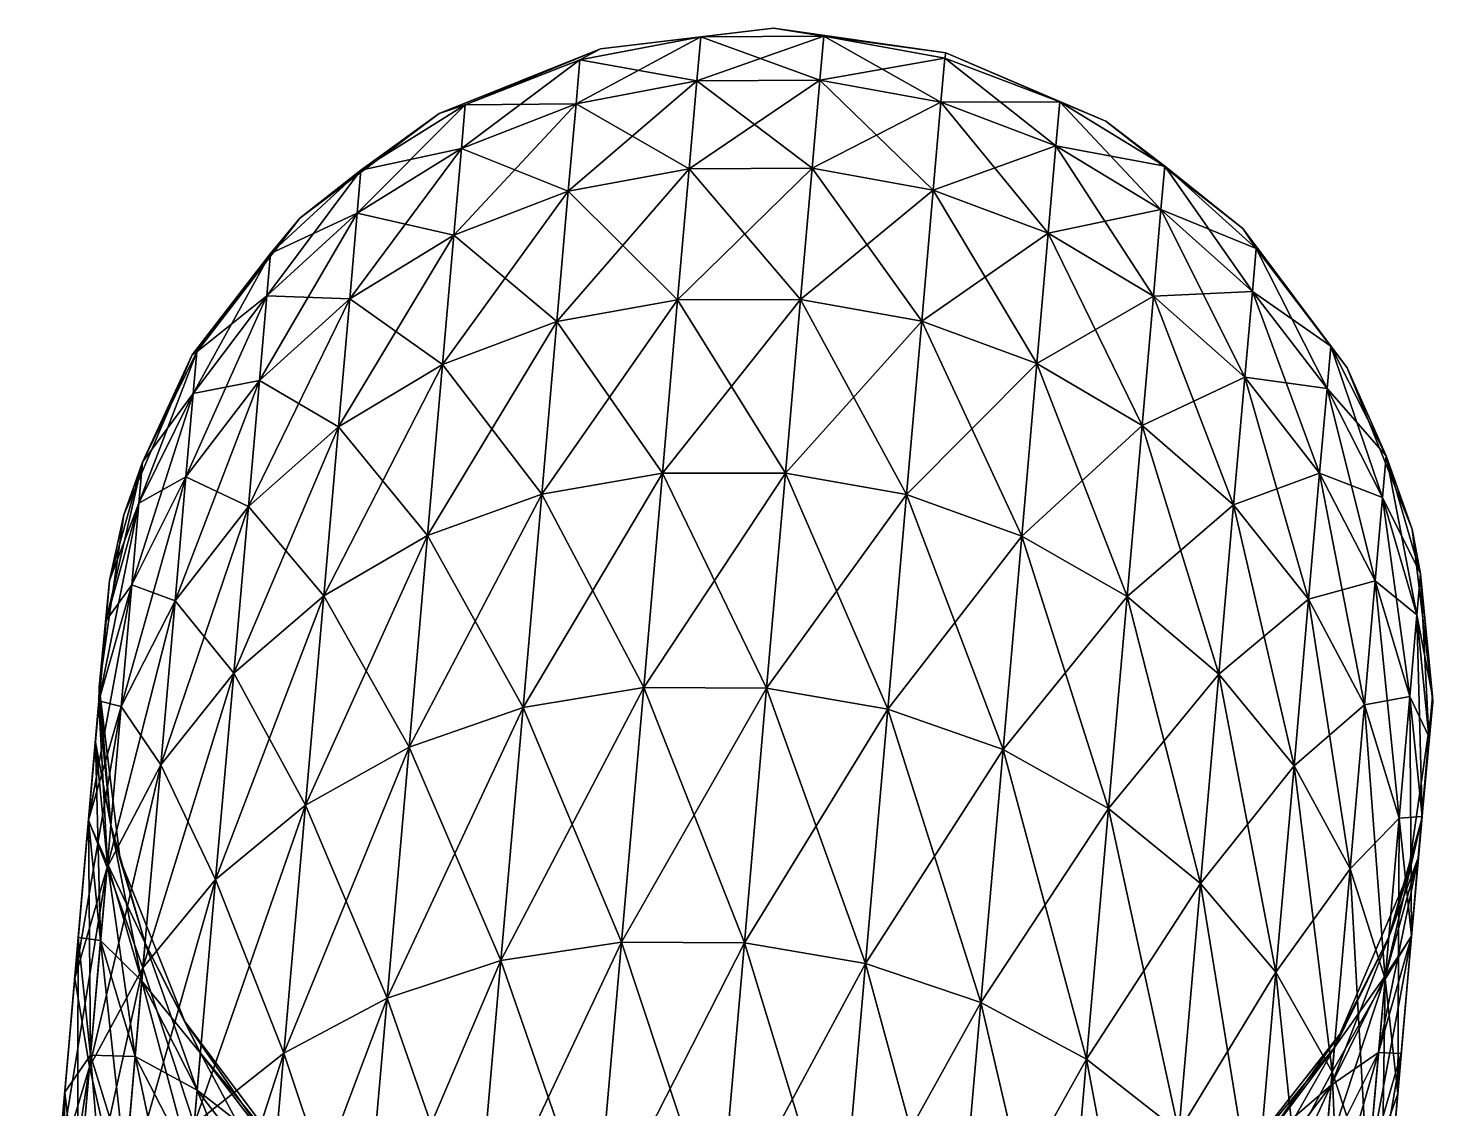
# Model space of a CAD drawing. Header units: inches. Extents: x -1.36 to 1.36, y 0.29 to 6.1.
# Drawn here: x 1.1838 to 1.3593, y 5.967 to 6.1021 of the extents above; entities that cross this region are included whole.
import ezdxf

# ---------------------------------------------------------------- set-up
doc = ezdxf.new("R2010")
doc.units = ezdxf.units.IN
doc.header["$MEASUREMENT"] = 0
doc.layers.add('Layer 1', color=7, linetype='Continuous')

# ---------------------------------------------------------------- blocks, each defined once
blk = doc.blocks.new('noname(2)')
at = {"color": 251, "true_color": 0x5b5b5b}
mesh = blk.add_polyface(dxfattribs=at)
corners = [(1.2249, 6.07898, 1.18596), (1.23841, 6.09251, 1.12035), (1.23793, 6.08708, 1.18709), (1.23513, 6.09142, 1.08686), (1.25532, 6.09952, 1.08686), (1.25272, 6.09814, 1.12063), (1.25224, 6.09266, 1.18792), (1.23698, 6.07624, 1.25316), (1.25128, 6.08173, 1.25455), (1.23557, 6.06007, 1.31813), (1.24986, 6.06542, 1.32006), (1.26782, 6.10104, 1.1208), (1.26734, 6.09553, 1.18844), (1.26637, 6.08454, 1.2554), (1.26494, 6.06816, 1.32124), (1.27692, 6.10212, 1.08686), (1.28031, 6.06818, 1.32164), (1.26304, 6.04648, 1.38552), (1.28175, 6.08459, 1.25569), (1.2337, 6.03868, 1.38155), (1.24797, 6.04386, 1.38401), (1.25532, 6.09952, -6.28036), (1.23513, 6.09142, -6.28036), (1.27692, 6.10212, -6.28036), (1.26304, 6.04648, -6.57902), (1.27841, 6.04646, -6.57953), (1.26494, 6.06816, -6.51474), (1.24986, 6.06542, -6.51356), (1.25128, 6.08173, -6.44805), (1.23698, 6.07624, -6.44666), (1.23793, 6.08708, -6.38059), (1.23557, 6.06007, -6.51163), (1.24797, 6.04386, -6.57751), (1.28031, 6.06818, -6.51514), (1.26637, 6.08454, -6.4489), (1.25224, 6.09266, -6.38142), (1.23841, 6.09251, -6.31385), (1.26734, 6.09553, -6.38194), (1.25272, 6.09814, -6.31413), (1.26782, 6.10104, -6.3143), (1.22537, 6.08436, -6.31347), (1.2249, 6.07898, -6.37946)]
mesh.append_faces([[corners[k] for k in face] for face in [(0, 1, 2), (3, 4, 1), (1, 4, 5), (2, 5, 6), (7, 6, 8), (9, 8, 10), (5, 4, 11), (6, 11, 12), (8, 12, 13), (10, 13, 14), (4, 15, 11), (5, 11, 6), (1, 5, 2), (16, 17, 14), (18, 14, 13), (9, 10, 19), (10, 14, 20), (7, 8, 9), (8, 13, 10), (2, 6, 7), (6, 12, 8), (21, 15, 4), (22, 4, 3), (22, 21, 4), (21, 23, 15), (24, 25, 26), (27, 26, 28), (29, 28, 30), (27, 31, 32), (26, 33, 34), (28, 34, 35), (30, 35, 36), (35, 37, 38), (36, 38, 21), (22, 36, 21), (38, 39, 21), (38, 37, 39), (21, 39, 23), (36, 40, 30), (38, 36, 35), (41, 29, 30), (35, 30, 28), (37, 35, 34), (31, 27, 29), (29, 27, 28), (34, 28, 26), (27, 24, 26)]], dxfattribs={"color": 251})
mesh = blk.add_polyface(dxfattribs=at)
corners = [(1.31126, 6.07648, 1.25455), (1.29545, 6.06549, 1.32124), (1.29688, 6.08187, 1.2554), (1.31221, 6.08741, 1.18792), (1.29784, 6.09286, 1.18844), (1.3127, 6.09289, 1.12063), (1.29833, 6.09837, 1.1208), (1.29845, 6.09904, 1.08686), (1.2832, 6.10112, 1.12086), (1.27692, 6.10212, 1.08686), (1.26782, 6.10104, 1.1208), (1.30983, 6.06018, 1.32006), (1.28271, 6.09559, 1.18861), (1.26734, 6.09553, 1.18844), (1.26637, 6.08454, 1.2554), (1.28175, 6.08459, 1.25569), (1.27841, 6.04646, 1.38603), (1.28031, 6.06818, 1.32164), (1.26494, 6.06816, 1.32124), (1.29845, 6.09904, -6.28036), (1.31846, 6.09049, 1.08686), (1.27692, 6.10212, -6.28036), (1.28031, 6.06818, -6.51514), (1.29545, 6.06549, -6.51474), (1.28175, 6.08459, -6.44919), (1.26637, 6.08454, -6.4489), (1.26734, 6.09553, -6.38194), (1.30983, 6.06018, -6.51356), (1.29688, 6.08187, -6.4489), (1.28271, 6.09559, -6.38211), (1.26782, 6.10104, -6.3143), (1.31126, 6.07648, -6.44805), (1.29784, 6.09286, -6.38194), (1.2832, 6.10112, -6.31436), (1.31221, 6.08741, -6.38142), (1.29833, 6.09837, -6.3143), (1.3127, 6.09289, -6.31413), (1.26494, 6.06816, -6.51474), (1.27841, 6.04646, -6.57953), (1.29355, 6.04381, -6.57902)]
mesh.append_faces([[corners[k] for k in face] for face in [(0, 1, 2), (3, 2, 4), (5, 4, 6), (7, 6, 8), (9, 8, 10), (6, 7, 5), (1, 0, 11), (2, 3, 0), (4, 5, 3), (8, 6, 12), (13, 12, 14), (13, 8, 12), (13, 10, 8), (7, 8, 9), (12, 15, 14), (12, 4, 15), (12, 6, 4), (16, 17, 1), (18, 15, 17), (17, 15, 2), (1, 17, 2), (2, 15, 4), (19, 20, 7), (21, 7, 9), (21, 19, 7), (22, 23, 24), (25, 24, 26), (23, 27, 28), (24, 28, 29), (26, 29, 30), (28, 31, 32), (29, 32, 33), (30, 33, 21), (32, 34, 35), (33, 35, 19), (21, 33, 19), (35, 36, 19), (33, 30, 29), (35, 33, 32), (29, 26, 24), (32, 29, 28), (34, 32, 31), (24, 25, 22), (28, 24, 23), (31, 28, 27), (22, 37, 38), (23, 22, 39)]], dxfattribs={"color": 251})
mesh = blk.add_polyface(dxfattribs=at)
corners = [(1.3127, 6.09289, 1.12063), (1.29845, 6.09904, 1.08686), (1.31846, 6.09049, 1.08686), (1.32581, 6.08487, 1.12035), (1.33557, 6.07706, 1.08686), (1.33723, 6.07457, 1.11997), (1.34862, 6.05965, 1.08686), (1.34656, 6.06236, 1.11951), (1.33676, 6.0692, 1.18596), (1.32534, 6.07943, 1.18709), (1.32439, 6.06859, 1.25316), (1.31126, 6.07648, 1.25455), (1.30983, 6.06018, 1.32006), (1.3461, 6.05706, 1.18457), (1.31221, 6.08741, 1.18792), (1.32297, 6.05242, 1.31813), (1.33582, 6.05848, 1.25128), (1.33557, 6.07706, -6.28036), (1.31846, 6.09049, -6.28036), (1.29845, 6.09904, -6.28036), (1.34862, 6.05965, -6.28036), (1.30983, 6.06018, -6.51356), (1.32297, 6.05242, -6.51163), (1.31126, 6.07648, -6.44805), (1.32439, 6.06859, -6.44666), (1.31221, 6.08741, -6.38142), (1.33582, 6.05848, -6.44478), (1.32534, 6.07943, -6.38059), (1.3127, 6.09289, -6.31413), (1.29833, 6.09837, -6.3143), (1.34517, 6.04649, -6.44248), (1.33676, 6.0692, -6.37946), (1.32581, 6.08487, -6.31385), (1.3461, 6.05706, -6.37807), (1.33723, 6.07457, -6.31347), (1.34656, 6.06236, -6.313), (1.35349, 6.04864, -6.31247)]
mesh.append_faces([[corners[k] for k in face] for face in [(0, 1, 2), (3, 2, 4), (5, 4, 6), (6, 7, 5), (5, 7, 8), (9, 8, 10), (11, 10, 12), (8, 7, 13), (4, 5, 3), (3, 5, 9), (14, 9, 11), (2, 3, 0), (0, 3, 14), (12, 10, 15), (15, 10, 16), (10, 11, 9), (13, 16, 8), (8, 16, 10), (9, 14, 3), (8, 9, 5), (17, 6, 4), (18, 4, 2), (19, 18, 2), (18, 17, 4), (17, 20, 6), (21, 22, 23), (23, 24, 25), (24, 26, 27), (25, 27, 28), (29, 25, 28), (26, 30, 31), (27, 31, 32), (28, 32, 18), (19, 28, 18), (31, 33, 34), (32, 34, 17), (18, 32, 17), (34, 35, 17), (34, 33, 35), (17, 35, 20), (20, 35, 36), (32, 28, 27), (34, 32, 31), (27, 25, 24), (31, 27, 26), (33, 31, 30), (24, 23, 22)]], dxfattribs={"color": 251})
mesh = blk.add_polyface(dxfattribs=at)
corners = [(1.20486, 6.06164, 1.11897), (1.20429, 6.06125, 1.08686), (1.21773, 6.07836, 1.08686), (1.21406, 6.07395, 1.11951), (1.22537, 6.08436, 1.11997), (1.2136, 6.06865, 1.18457), (1.2249, 6.07898, 1.18596), (1.21268, 6.05808, 1.24898), (1.22397, 6.06827, 1.25128), (1.2113, 6.04232, 1.31231), (1.22257, 6.05228, 1.31552), (1.23513, 6.09142, 1.08686), (1.23841, 6.09251, 1.12035), (1.23793, 6.08708, 1.18709), (1.23698, 6.07624, 1.25316), (1.23557, 6.06007, 1.31813), (1.2044, 6.05643, 1.18297), (1.2035, 6.04603, 1.24633), (1.19808, 6.04785, 1.11839), (1.19763, 6.04273, 1.18122), (1.21773, 6.07836, -6.28036), (1.20429, 6.06125, -6.28036), (1.19574, 6.04125, -6.28036), (1.23513, 6.09142, -6.28036), (1.22257, 6.05228, -6.50902), (1.23557, 6.06007, -6.51163), (1.22397, 6.06827, -6.44478), (1.21268, 6.05808, -6.44248), (1.2136, 6.06865, -6.37807), (1.2044, 6.05643, -6.37647), (1.20486, 6.06164, -6.31247), (1.19808, 6.04785, -6.31189), (1.2249, 6.07898, -6.37946), (1.23793, 6.08708, -6.38059), (1.22537, 6.08436, -6.31347), (1.21406, 6.07395, -6.313), (1.23698, 6.07624, -6.44666), (1.23841, 6.09251, -6.31385), (1.2035, 6.04603, -6.43983)]
mesh.append_faces([[corners[k] for k in face] for face in [(0, 1, 2), (3, 2, 4), (5, 4, 6), (7, 6, 8), (9, 8, 10), (2, 11, 4), (4, 11, 12), (8, 13, 14), (10, 14, 15), (4, 12, 6), (2, 3, 0), (0, 3, 16), (16, 3, 5), (17, 5, 7), (1, 0, 18), (5, 17, 16), (7, 8, 9), (8, 14, 10), (16, 19, 0), (5, 6, 7), (6, 13, 8), (5, 3, 4), (20, 11, 2), (21, 2, 1), (22, 21, 1), (21, 20, 2), (20, 23, 11), (24, 25, 26), (27, 26, 28), (29, 28, 30), (31, 30, 21), (32, 33, 34), (35, 34, 20), (21, 35, 20), (21, 30, 35), (35, 30, 28), (32, 28, 26), (36, 26, 25), (34, 37, 23), (20, 34, 23), (27, 24, 26), (27, 29, 38), (27, 28, 29), (30, 31, 29), (28, 32, 35), (35, 32, 34), (26, 36, 32)]], dxfattribs={"color": 251})
mesh = blk.add_polyface(dxfattribs=at)
corners = [(1.20947, 6.02147, 1.37415), (1.22257, 6.05228, 1.31552), (1.22072, 6.03114, 1.37823), (1.20721, 5.99567, 1.43407), (1.21843, 6.00497, 1.439), (1.23557, 6.06007, 1.31813), (1.2337, 6.03868, 1.38155), (1.23138, 6.01222, 1.44302), (1.24986, 6.06542, 1.32006), (1.24797, 6.04386, 1.38401), (1.24563, 6.01717, 1.44599), (1.26494, 6.06816, 1.32124), (1.26304, 6.04648, 1.38552), (1.2607, 6.01966, 1.44782), (1.20214, 6.03053, 1.30863), (1.21268, 6.05808, 1.24898), (1.2113, 6.04232, 1.31231), (1.20034, 6.01002, 1.36945), (1.27606, 6.01959, 1.44843), (1.25792, 5.98786, 1.50771), (1.27841, 6.04646, 1.38603), (1.24286, 5.98553, 1.50558), (1.2035, 6.04603, 1.24633), (1.19541, 6.01731, 1.30459), (1.2044, 6.05643, 1.18297), (1.19674, 6.03253, 1.24343), (1.24563, 6.01717, -6.63949), (1.2607, 6.01966, -6.64132), (1.24797, 6.04386, -6.57751), (1.2337, 6.03868, -6.57505), (1.23557, 6.06007, -6.51163), (1.26304, 6.04648, -6.57902), (1.27606, 6.01959, -6.64193), (1.27328, 5.98775, -6.70193), (1.20947, 6.02147, -6.56765), (1.21843, 6.00497, -6.6325), (1.22072, 6.03114, -6.57173), (1.2113, 6.04232, -6.50581), (1.22257, 6.05228, -6.50902), (1.21268, 6.05808, -6.44248), (1.2035, 6.04603, -6.43983), (1.23138, 6.01222, -6.63652), (1.25792, 5.98786, -6.70121), (1.20034, 6.01002, -6.56295), (1.20721, 5.99567, -6.62757), (1.20214, 6.03053, -6.50213), (1.19674, 6.03253, -6.43693), (1.2044, 6.05643, -6.37647), (1.19763, 6.04273, -6.37472), (1.24986, 6.06542, -6.51356)]
mesh.append_faces([[corners[k] for k in face] for face in [(0, 1, 2), (3, 2, 4), (2, 5, 6), (4, 6, 7), (6, 8, 9), (7, 9, 10), (9, 11, 12), (10, 12, 13), (14, 15, 16), (17, 16, 0), (18, 19, 13), (20, 13, 12), (10, 13, 21), (17, 14, 16), (0, 2, 3), (2, 6, 4), (6, 9, 7), (9, 12, 10), (14, 22, 15), (14, 23, 22), (16, 1, 0), (1, 5, 2), (24, 22, 25), (26, 27, 28), (29, 28, 30), (31, 28, 27), (32, 27, 33), (34, 35, 36), (37, 36, 38), (39, 37, 38), (39, 40, 37), (36, 41, 29), (38, 29, 30), (38, 36, 29), (29, 26, 28), (29, 41, 26), (26, 42, 27), (43, 44, 34), (45, 34, 37), (40, 45, 37), (40, 46, 45), (40, 47, 48), (45, 43, 34), (28, 31, 49), (34, 36, 37), (27, 32, 31), (35, 41, 36)]], dxfattribs={"color": 251})
mesh = blk.add_polyface(dxfattribs=at)
corners = [(1.30795, 6.03861, 1.38401), (1.29121, 6.01699, 1.44782), (1.29355, 6.04381, 1.38552), (1.30983, 6.06018, 1.32006), (1.29545, 6.06549, 1.32124), (1.33582, 6.05848, 1.25128), (1.3461, 6.05706, 1.18457), (1.34517, 6.04649, 1.24898), (1.33442, 6.0425, 1.31552), (1.34379, 6.03073, 1.31231), (1.33257, 6.02135, 1.37823), (1.34197, 6.00988, 1.37415), (1.2607, 6.01966, 1.44782), (1.27841, 6.04646, 1.38603), (1.27606, 6.01959, 1.44843), (1.30561, 6.01192, 1.44599), (1.3211, 6.03104, 1.38155), (1.31879, 6.00457, 1.44302), (1.26304, 6.04648, 1.38552), (1.28031, 6.06818, 1.32164), (1.32297, 6.05242, 1.31813), (1.35076, 6.01753, 1.30863), (1.35212, 6.03303, 1.24633), (1.27606, 6.01959, -6.64193), (1.29121, 6.01699, -6.64132), (1.27841, 6.04646, -6.57953), (1.30561, 6.01192, -6.63949), (1.29355, 6.04381, -6.57902), (1.28031, 6.06818, -6.51514), (1.31879, 6.00457, -6.63652), (1.30795, 6.03861, -6.57751), (1.29545, 6.06549, -6.51474), (1.3211, 6.03104, -6.57505), (1.30983, 6.06018, -6.51356), (1.33257, 6.02135, -6.57173), (1.32297, 6.05242, -6.51163), (1.34197, 6.00988, -6.56765), (1.33442, 6.0425, -6.50902), (1.32439, 6.06859, -6.44666), (1.34897, 5.99702, -6.56295), (1.34379, 6.03073, -6.50581), (1.33582, 6.05848, -6.44478), (1.35076, 6.01753, -6.50213), (1.34517, 6.04649, -6.44248), (1.26304, 6.04648, -6.57902), (1.33028, 5.99518, -6.6325)]
mesh.append_faces([[corners[k] for k in face] for face in [(0, 1, 2), (3, 2, 4), (5, 6, 7), (8, 7, 9), (10, 9, 11), (12, 13, 14), (14, 13, 2), (1, 14, 2), (1, 0, 15), (15, 0, 16), (17, 16, 10), (17, 15, 16), (18, 19, 13), (2, 13, 4), (2, 3, 0), (0, 3, 20), (16, 20, 8), (10, 8, 9), (10, 16, 8), (16, 0, 20), (8, 5, 7), (8, 20, 5), (9, 21, 11), (7, 22, 9), (23, 24, 25), (24, 26, 27), (25, 27, 28), (26, 29, 30), (27, 30, 31), (30, 32, 33), (32, 34, 35), (34, 36, 37), (35, 37, 38), (36, 39, 40), (37, 40, 41), (40, 42, 43), (41, 38, 37), (43, 41, 40), (33, 31, 30), (35, 33, 32), (37, 35, 34), (40, 37, 36), (44, 23, 25), (27, 25, 24), (30, 27, 26), (32, 30, 29), (34, 32, 45)]], dxfattribs={"color": 251})
mesh = blk.add_polyface(dxfattribs=at)
corners = [(1.34656, 6.06236, 1.11951), (1.34862, 6.05965, 1.08686), (1.35349, 6.04864, 1.11897), (1.3461, 6.05706, 1.18457), (1.35303, 6.04343, 1.18297), (1.34517, 6.04649, 1.24898), (1.35212, 6.03303, 1.24633), (1.34379, 6.03073, 1.31231), (1.35076, 6.01753, 1.30863), (1.35672, 6.03946, 1.08686), (1.35777, 6.03388, 1.11839), (1.35732, 6.02876, 1.18122), (1.35643, 6.01856, 1.24343), (1.3551, 6.00334, 1.30459), (1.35932, 6.01787, 1.08686), (1.35927, 6.01859, 1.11777), (1.35883, 6.01357, 1.17938), (1.35796, 6.00357, 1.24036), (1.35793, 6.00328, 1.11714), (1.35672, 6.03946, -6.28036), (1.34862, 6.05965, -6.28036), (1.35932, 6.01787, -6.28036), (1.35076, 6.01753, -6.50213), (1.3551, 6.00334, -6.49809), (1.35212, 6.03303, -6.43983), (1.34517, 6.04649, -6.44248), (1.3461, 6.05706, -6.37807), (1.35643, 6.01856, -6.43693), (1.35303, 6.04343, -6.37647), (1.34656, 6.06236, -6.313), (1.35349, 6.04864, -6.31247), (1.35777, 6.03388, -6.31189), (1.35927, 6.01859, -6.31127), (1.35793, 6.00328, -6.31064), (1.35883, 6.01357, -6.37288), (1.35732, 6.02876, -6.37472), (1.35796, 6.00357, -6.43386), (1.34379, 6.03073, -6.50581), (1.34897, 5.99702, -6.56295)]
mesh.append_faces([[corners[k] for k in face] for face in [(0, 1, 2), (3, 2, 4), (5, 4, 6), (7, 6, 8), (1, 9, 2), (2, 9, 10), (4, 10, 11), (6, 11, 12), (8, 12, 13), (9, 14, 10), (10, 14, 15), (11, 15, 16), (12, 16, 17), (15, 14, 18), (15, 18, 16), (10, 15, 11), (2, 10, 4), (6, 12, 8), (3, 4, 5), (4, 11, 6), (11, 16, 12), (3, 0, 2), (19, 14, 9), (20, 9, 1), (20, 19, 9), (19, 21, 14), (22, 23, 24), (25, 24, 26), (24, 27, 28), (26, 28, 29), (19, 30, 31), (21, 31, 32), (21, 32, 33), (19, 20, 30), (32, 31, 34), (34, 31, 35), (36, 35, 27), (29, 28, 30), (30, 28, 35), (31, 30, 35), (31, 21, 19), (28, 26, 24), (35, 28, 27), (34, 35, 36), (24, 25, 22), (27, 24, 23), (22, 37, 38)]], dxfattribs={"color": 251})
mesh = blk.add_polyface(dxfattribs=at)
corners = [(1.19351, 6.02804, 1.17938), (1.19132, 6.00303, 1.23725), (1.19218, 6.01283, 1.1775), (1.19395, 6.03305, 1.11777), (1.19261, 6.01775, 1.11714), (1.19266, 6.01971, 1.08686), (1.19411, 6.00245, 1.11653), (1.19574, 6.04125, 1.08686), (1.19808, 6.04785, 1.11839), (1.20429, 6.06125, 1.08686), (1.19763, 6.04273, 1.18122), (1.2044, 6.05643, 1.18297), (1.19674, 6.03253, 1.24343), (1.19263, 6.01803, 1.24036), (1.19133, 6.00311, 1.30033), (1.20486, 6.06164, 1.11897), (1.19364, 5.99717, 1.3643), (1.19541, 6.01731, 1.30459), (1.20214, 6.03053, 1.30863), (1.20034, 6.01002, 1.36945), (1.2035, 6.04603, 1.24633), (1.19368, 5.99764, 1.17565), (1.19574, 6.04125, -6.28036), (1.19266, 6.01971, -6.28036), (1.19527, 5.99812, -6.28036), (1.19808, 6.04785, -6.31189), (1.20429, 6.06125, -6.28036), (1.19395, 6.03305, -6.31127), (1.19261, 6.01775, -6.31064), (1.19351, 6.02804, -6.37288), (1.19218, 6.01283, -6.371), (1.19263, 6.01803, -6.43386), (1.19132, 6.00303, -6.43075), (1.19411, 6.00245, -6.31003), (1.19763, 6.04273, -6.37472), (1.2044, 6.05643, -6.37647), (1.2035, 6.04603, -6.43983), (1.19674, 6.03253, -6.43693), (1.19133, 6.00311, -6.49383), (1.19541, 6.01731, -6.49809), (1.20214, 6.03053, -6.50213), (1.19364, 5.99717, -6.5578), (1.20034, 6.01002, -6.56295)]
mesh.append_faces([[corners[k] for k in face] for face in [(0, 1, 2), (3, 2, 4), (5, 4, 6), (4, 5, 3), (3, 5, 7), (8, 7, 9), (10, 11, 12), (13, 12, 14), (8, 15, 10), (0, 10, 13), (1, 0, 13), (7, 8, 3), (3, 8, 0), (2, 3, 0), (16, 17, 18), (19, 16, 18), (14, 12, 17), (17, 12, 20), (12, 13, 10), (2, 21, 4), (10, 0, 8), (22, 9, 7), (23, 7, 5), (24, 23, 5), (23, 22, 7), (22, 25, 26), (22, 27, 25), (22, 23, 27), (27, 23, 28), (29, 28, 30), (31, 30, 32), (28, 23, 33), (28, 33, 30), (28, 29, 27), (27, 29, 34), (25, 34, 35), (25, 27, 34), (36, 34, 37), (30, 31, 29), (29, 31, 37), (34, 29, 37), (32, 38, 31), (31, 38, 39), (37, 39, 40), (37, 31, 39), (39, 41, 42), (40, 39, 42)]], dxfattribs={"color": 251})
mesh = blk.add_polyface(dxfattribs=at)
corners = [(1.30284, 5.98029, 1.50558), (1.28523, 5.94864, 1.5648), (1.28842, 5.98519, 1.50771), (1.30561, 6.01192, 1.44599), (1.29121, 6.01699, 1.44782), (1.33426, 5.95921, 1.08686), (1.33781, 5.96239, 1.11541), (1.34702, 5.97469, 1.11594), (1.34769, 5.97633, 1.08686), (1.33028, 5.99518, 1.439), (1.34197, 6.00988, 1.37415), (1.33971, 5.98408, 1.43407), (1.32757, 5.96416, 1.49743), (1.33704, 5.9535, 1.49168), (1.34578, 5.96056, 1.23128), (1.3466, 5.96997, 1.1739), (1.33741, 5.95775, 1.1723), (1.27007, 5.95113, 1.56562), (1.27328, 5.98775, 1.50843), (1.29966, 5.94392, 1.56239), (1.31604, 5.9732, 1.50212), (1.27606, 6.01959, 1.44843), (1.31879, 6.00457, 1.44302), (1.33257, 6.02135, 1.37823), (1.34675, 5.97164, 1.42839), (1.34897, 5.99702, 1.36945), (1.34769, 5.97633, -6.28036), (1.33426, 5.95921, -6.28036), (1.27007, 5.95113, -6.75912), (1.28523, 5.94864, -6.7583), (1.27328, 5.98775, -6.70193), (1.28842, 5.98519, -6.70121), (1.30284, 5.98029, -6.69908), (1.29121, 6.01699, -6.64132), (1.31604, 5.9732, -6.69561), (1.30561, 6.01192, -6.63949), (1.32757, 5.96416, -6.69093), (1.31879, 6.00457, -6.63652), (1.33704, 5.9535, -6.68518), (1.33028, 5.99518, -6.6325), (1.3211, 6.03104, -6.57505), (1.34412, 5.94155, -6.67856), (1.33971, 5.98408, -6.62757), (1.33257, 6.02135, -6.57173), (1.34675, 5.97164, -6.62189), (1.34197, 6.00988, -6.56765), (1.33781, 5.96239, -6.30891), (1.34702, 5.97469, -6.30944), (1.33741, 5.95775, -6.36581), (1.27606, 6.01959, -6.64193), (1.29966, 5.94392, -6.75589), (1.31289, 5.93713, -6.75195)]
mesh.append_faces([[corners[k] for k in face] for face in [(0, 1, 2), (3, 2, 4), (5, 6, 7), (8, 5, 7), (9, 10, 11), (12, 11, 13), (14, 15, 16), (17, 18, 2), (1, 17, 2), (19, 0, 20), (18, 21, 4), (2, 18, 4), (2, 3, 0), (0, 3, 22), (20, 22, 9), (12, 9, 11), (12, 20, 9), (20, 0, 22), (9, 23, 10), (9, 22, 23), (11, 24, 13), (10, 25, 11), (16, 15, 6), (26, 5, 8), (26, 27, 5), (28, 29, 30), (31, 32, 33), (31, 30, 29), (32, 34, 35), (34, 36, 37), (36, 38, 39), (37, 39, 40), (38, 41, 42), (39, 42, 43), (42, 44, 45), (26, 46, 27), (46, 47, 48), (45, 43, 42), (30, 31, 49), (49, 31, 33), (35, 33, 32), (37, 35, 34), (39, 37, 36), (42, 39, 38), (44, 42, 41), (31, 50, 32), (34, 32, 51)]], dxfattribs={"color": 251})
mesh = blk.add_polyface(dxfattribs=at)
corners = [(1.20337, 5.97793, 1.08686), (1.19839, 5.9877, 1.11594), (1.20532, 5.97398, 1.11541), (1.21465, 5.96176, 1.11495), (1.21425, 5.9572, 1.17092), (1.21642, 5.96052, 1.08686), (1.20454, 5.96509, 1.49168), (1.21843, 6.00497, 1.439), (1.21571, 5.97395, 1.49743), (1.23138, 6.01222, 1.44302), (1.22864, 5.98084, 1.50212), (1.24563, 6.01717, 1.44599), (1.24286, 5.98553, 1.50558), (1.2607, 6.01966, 1.44782), (1.25792, 5.98786, 1.50771), (1.23968, 5.94917, 1.56239), (1.25472, 5.95131, 1.5648), (1.19812, 5.98464, 1.42839), (1.20947, 6.02147, 1.37415), (1.20721, 5.99567, 1.43407), (1.19549, 5.95456, 1.48506), (1.20491, 5.96934, 1.1723), (1.27328, 5.98775, 1.50843), (1.27007, 5.95113, 1.56562), (1.21259, 5.93829, 1.55312), (1.22548, 5.94478, 1.55845), (1.27606, 6.01959, 1.44843), (1.20034, 6.01002, 1.36945), (1.2041, 5.9601, 1.22863), (1.19798, 5.98298, 1.1739), (1.21642, 5.96052, -6.28036), (1.20337, 5.97793, -6.28036), (1.25792, 5.98786, -6.70121), (1.27328, 5.98775, -6.70193), (1.2607, 6.01966, -6.64132), (1.20721, 5.99567, -6.62757), (1.21571, 5.97395, -6.69093), (1.21843, 6.00497, -6.6325), (1.22548, 5.94478, -6.75195), (1.22864, 5.98084, -6.69561), (1.23138, 6.01222, -6.63652), (1.23968, 5.94917, -6.75589), (1.24286, 5.98553, -6.69908), (1.24563, 6.01717, -6.63949), (1.25472, 5.95131, -6.7583), (1.20532, 5.97398, -6.30891), (1.19839, 5.9877, -6.30944), (1.20491, 5.96934, -6.36581), (1.19798, 5.98298, -6.3674), (1.21465, 5.96176, -6.30844), (1.19812, 5.98464, -6.62189), (1.20454, 5.96509, -6.68518), (1.2041, 5.9601, -6.42213), (1.19715, 5.97356, -6.42478), (1.20947, 6.02147, -6.56765), (1.27007, 5.95113, -6.75912)]
mesh.append_faces([[corners[k] for k in face] for face in [(0, 1, 2), (3, 2, 4), (0, 3, 5), (0, 2, 3), (6, 7, 8), (8, 9, 10), (10, 11, 12), (12, 13, 14), (15, 14, 16), (17, 18, 19), (20, 19, 6), (2, 21, 4), (2, 1, 21), (22, 16, 14), (16, 22, 23), (8, 10, 24), (10, 12, 25), (12, 14, 15), (14, 26, 22), (17, 27, 18), (19, 7, 6), (7, 9, 8), (9, 11, 10), (28, 21, 29), (5, 30, 0), (30, 31, 0), (32, 33, 34), (35, 36, 37), (36, 38, 39), (37, 39, 40), (39, 41, 42), (40, 42, 43), (42, 44, 32), (43, 42, 32), (31, 30, 45), (31, 45, 46), (45, 47, 48), (45, 49, 47), (45, 30, 49), (50, 51, 35), (47, 52, 53), (35, 37, 54), (51, 36, 35), (36, 39, 37), (39, 42, 40), (33, 32, 55), (55, 32, 44)]], dxfattribs={"color": 251})
mesh = blk.add_polyface(dxfattribs=at)
corners = [(1.19133, 6.00311, 1.30033), (1.18835, 5.96907, 1.35336), (1.19004, 5.98841, 1.296), (1.19263, 6.01803, 1.24036), (1.19132, 6.00303, 1.23725), (1.19527, 5.99812, 1.08686), (1.19411, 6.00245, 1.11653), (1.19839, 5.9877, 1.11594), (1.20337, 5.97793, 1.08686), (1.19266, 6.01971, 1.08686), (1.19261, 6.01775, 1.11714), (1.19368, 5.99764, 1.17565), (1.19798, 5.98298, 1.1739), (1.19715, 5.97356, 1.23128), (1.20491, 5.96934, 1.1723), (1.18746, 5.95893, 1.41561), (1.1896, 5.98336, 1.35888), (1.19364, 5.99717, 1.3643), (1.19146, 5.97225, 1.42217), (1.20034, 6.01002, 1.36945), (1.19812, 5.98464, 1.42839), (1.19541, 6.01731, 1.30459), (1.19159, 5.97371, 1.29174), (1.19284, 5.98804, 1.23419), (1.19218, 6.01283, 1.1775), (1.19527, 5.99812, -6.28036), (1.20337, 5.97793, -6.28036), (1.19133, 6.00311, -6.49383), (1.19132, 6.00303, -6.43075), (1.19004, 5.98841, -6.4895), (1.1896, 5.98336, -6.55238), (1.18835, 5.96907, -6.54686), (1.19218, 6.01283, -6.371), (1.19411, 6.00245, -6.31003), (1.19368, 5.99764, -6.36915), (1.19284, 5.98804, -6.42769), (1.19159, 5.97371, -6.48524), (1.19839, 5.9877, -6.30944), (1.20532, 5.97398, -6.30891), (1.19798, 5.98298, -6.3674), (1.19266, 6.01971, -6.28036), (1.19715, 5.97356, -6.42478), (1.19364, 5.99717, -6.5578), (1.19541, 6.01731, -6.49809), (1.19146, 5.97225, -6.61567), (1.19812, 5.98464, -6.62189), (1.20034, 6.01002, -6.56295), (1.20721, 5.99567, -6.62757)]
mesh.append_faces([[corners[k] for k in face] for face in [(0, 1, 2), (3, 2, 4), (5, 6, 7), (8, 5, 7), (5, 9, 6), (2, 3, 0), (6, 10, 11), (12, 11, 13), (11, 12, 6), (6, 12, 7), (7, 12, 14), (15, 16, 17), (18, 17, 19), (20, 18, 19), (1, 0, 16), (16, 0, 21), (17, 16, 21), (22, 23, 4), (2, 22, 4), (13, 11, 23), (23, 11, 24), (4, 23, 24), (25, 9, 5), (26, 5, 8), (26, 25, 5), (27, 28, 29), (30, 29, 31), (32, 33, 34), (28, 34, 35), (29, 35, 36), (37, 38, 39), (34, 39, 35), (34, 37, 39), (34, 33, 37), (37, 33, 25), (26, 37, 25), (33, 40, 25), (39, 41, 35), (32, 34, 28), (28, 35, 29), (29, 30, 27), (27, 30, 42), (43, 27, 42), (42, 44, 45), (46, 45, 47), (46, 42, 45), (42, 30, 44)]], dxfattribs={"color": 251})
mesh = blk.add_polyface(dxfattribs=at)
corners = [(1.34197, 6.00988, 1.37415), (1.35076, 6.01753, 1.30863), (1.34897, 5.99702, 1.36945), (1.33971, 5.98408, 1.43407), (1.34675, 5.97164, 1.42839), (1.3551, 6.00334, 1.30459), (1.35334, 5.9832, 1.3643), (1.35796, 6.00357, 1.24036), (1.35665, 5.98864, 1.30033), (1.35492, 5.9689, 1.35888), (1.35883, 6.01357, 1.17938), (1.35793, 6.00328, 1.11714), (1.3575, 5.99837, 1.1775), (1.35664, 5.98856, 1.23725), (1.35536, 5.97394, 1.296), (1.35624, 5.99633, 1.08686), (1.3538, 5.98848, 1.11653), (1.35932, 6.01787, 1.08686), (1.35338, 5.98367, 1.17565), (1.35254, 5.97406, 1.23419), (1.34702, 5.97469, 1.11594), (1.34769, 5.97633, 1.08686), (1.35643, 6.01856, 1.24343), (1.35624, 5.99633, -6.28036), (1.35932, 6.01787, -6.28036), (1.34769, 5.97633, -6.28036), (1.34897, 5.99702, -6.56295), (1.35334, 5.9832, -6.5578), (1.35076, 6.01753, -6.50213), (1.35492, 5.9689, -6.55238), (1.3551, 6.00334, -6.49809), (1.35665, 5.98864, -6.49383), (1.35643, 6.01856, -6.43693), (1.35793, 6.00328, -6.31064), (1.35927, 6.01859, -6.31127), (1.3575, 5.99837, -6.371), (1.35338, 5.98367, -6.36915), (1.35254, 5.97406, -6.42769), (1.3466, 5.96997, -6.3674), (1.3538, 5.98848, -6.31003), (1.35883, 6.01357, -6.37288), (1.35796, 6.00357, -6.43386), (1.35536, 5.97394, -6.4895), (1.35664, 5.98856, -6.43075), (1.34197, 6.00988, -6.56765), (1.34675, 5.97164, -6.62189)]
mesh.append_faces([[corners[k] for k in face] for face in [(0, 1, 2), (3, 2, 4), (2, 5, 6), (5, 7, 8), (6, 8, 9), (10, 11, 12), (7, 12, 13), (8, 13, 14), (15, 16, 11), (17, 15, 11), (13, 18, 19), (13, 12, 18), (18, 12, 16), (20, 18, 16), (11, 16, 12), (16, 15, 21), (2, 6, 4), (1, 5, 2), (5, 8, 6), (22, 7, 5), (7, 13, 8), (10, 12, 7), (23, 21, 15), (24, 15, 17), (24, 23, 15), (23, 25, 21), (26, 27, 28), (27, 29, 30), (30, 31, 32), (33, 34, 35), (36, 35, 37), (36, 38, 39), (33, 39, 23), (24, 33, 23), (23, 39, 25), (34, 40, 35), (31, 41, 32), (31, 42, 41), (31, 30, 29), (40, 41, 43), (35, 43, 37), (35, 40, 43), (42, 43, 41), (35, 36, 33), (33, 36, 39), (30, 28, 27), (26, 44, 45)]], dxfattribs={"color": 251})
mesh = blk.add_polyface(dxfattribs=at)
corners = [(1.18746, 5.95893, 1.41561), (1.18377, 5.91676, 1.46238), (1.18625, 5.94513, 1.40894), (1.1896, 5.98336, 1.35888), (1.18835, 5.96907, 1.35336), (1.2041, 5.9601, 1.22863), (1.19715, 5.97356, 1.23128), (1.2029, 5.94632, 1.28402), (1.19247, 5.91997, 1.53908), (1.19549, 5.95456, 1.48506), (1.20454, 5.96509, 1.49168), (1.18493, 5.92998, 1.47016), (1.19146, 5.97225, 1.42217), (1.18888, 5.94272, 1.47781), (1.19812, 5.98464, 1.42839), (1.20721, 5.99567, 1.43407), (1.18788, 5.93132, 1.40238), (1.18993, 5.95476, 1.34793), (1.19364, 5.99717, 1.3643), (1.2013, 5.92808, 1.33809), (1.19593, 5.95952, 1.2877), (1.1943, 5.94095, 1.34278), (1.19159, 5.97371, 1.29174), (1.19004, 5.98841, 1.296), (1.19284, 5.98804, 1.23419), (1.19798, 5.98298, 1.1739), (1.18746, 5.95893, -6.60911), (1.18835, 5.96907, -6.54686), (1.18625, 5.94513, -6.60244), (1.19159, 5.97371, -6.48524), (1.18993, 5.95476, -6.54143), (1.18788, 5.93132, -6.59588), (1.1943, 5.94095, -6.53628), (1.19593, 5.95952, -6.4812), (1.2029, 5.94632, -6.47752), (1.2041, 5.9601, -6.42213), (1.19549, 5.95456, -6.67856), (1.20146, 5.92993, -6.7401), (1.20454, 5.96509, -6.68518), (1.19798, 5.98298, -6.3674), (1.20491, 5.96934, -6.36581), (1.19715, 5.97356, -6.42478), (1.19284, 5.98804, -6.42769), (1.19004, 5.98841, -6.4895), (1.1896, 5.98336, -6.55238), (1.19146, 5.97225, -6.61567), (1.18493, 5.92998, -6.66366), (1.18888, 5.94272, -6.67131), (1.19812, 5.98464, -6.62189)]
mesh.append_faces([[corners[k] for k in face] for face in [(0, 1, 2), (3, 2, 4), (5, 6, 7), (8, 9, 10), (11, 0, 12), (13, 12, 14), (9, 14, 15), (9, 13, 14), (13, 11, 12), (16, 17, 4), (2, 16, 4), (2, 3, 0), (12, 0, 18), (19, 7, 20), (21, 20, 22), (17, 22, 23), (4, 17, 23), (21, 19, 20), (17, 21, 22), (7, 6, 20), (20, 6, 24), (22, 20, 24), (6, 5, 25), (26, 27, 28), (27, 29, 30), (28, 30, 31), (31, 30, 32), (32, 30, 33), (34, 33, 35), (36, 37, 38), (39, 40, 41), (35, 33, 41), (41, 33, 29), (42, 41, 29), (34, 32, 33), (29, 33, 30), (43, 29, 27), (27, 30, 28), (27, 26, 44), (44, 26, 45), (28, 46, 26), (26, 46, 47), (45, 47, 36), (48, 36, 38), (48, 45, 36), (45, 26, 47)]], dxfattribs={"color": 251})
mesh = blk.add_polyface(dxfattribs=at)
corners = [(1.34675, 5.97164, 1.42839), (1.35334, 5.9832, 1.3643), (1.35116, 5.95828, 1.42217), (1.34412, 5.94155, 1.48506), (1.34857, 5.92875, 1.47781), (1.35492, 5.9689, 1.35888), (1.35279, 5.94447, 1.41561), (1.35536, 5.97394, 1.296), (1.35367, 5.9546, 1.35336), (1.35158, 5.93067, 1.40894), (1.34769, 5.97633, 1.08686), (1.34702, 5.97469, 1.11594), (1.3538, 5.98848, 1.11653), (1.33781, 5.96239, 1.11541), (1.3466, 5.96997, 1.1739), (1.35338, 5.98367, 1.17565), (1.35254, 5.97406, 1.23419), (1.35664, 5.98856, 1.23725), (1.34963, 5.94079, 1.34793), (1.35128, 5.95974, 1.29174), (1.34578, 5.96056, 1.23128), (1.34455, 5.94652, 1.2877), (1.35665, 5.98864, 1.30033), (1.34412, 5.94155, -6.67856), (1.34857, 5.92875, -6.67131), (1.34675, 5.97164, -6.62189), (1.35116, 5.95828, -6.61567), (1.34897, 5.99702, -6.56295), (1.35279, 5.94447, -6.60911), (1.35334, 5.9832, -6.5578), (1.34578, 5.96056, -6.42478), (1.35254, 5.97406, -6.42769), (1.34455, 5.94652, -6.4812), (1.3466, 5.96997, -6.3674), (1.33741, 5.95775, -6.36581), (1.34702, 5.97469, -6.30944), (1.3538, 5.98848, -6.31003), (1.34769, 5.97633, -6.28036), (1.33781, 5.96239, -6.30891), (1.35665, 5.98864, -6.49383), (1.35367, 5.9546, -6.54686), (1.35536, 5.97394, -6.4895), (1.35492, 5.9689, -6.55238), (1.34963, 5.94079, -6.54143), (1.35128, 5.95974, -6.48524), (1.34293, 5.92794, -6.53628), (1.35664, 5.98856, -6.43075), (1.35158, 5.93067, -6.60244), (1.35338, 5.98367, -6.36915)]
mesh.append_faces([[corners[k] for k in face] for face in [(0, 1, 2), (3, 2, 4), (2, 5, 6), (5, 7, 8), (6, 8, 9), (10, 11, 12), (11, 13, 14), (15, 14, 16), (17, 16, 7), (11, 14, 15), (18, 9, 8), (19, 8, 7), (16, 19, 7), (16, 20, 19), (16, 14, 20), (0, 2, 3), (2, 6, 4), (1, 5, 2), (5, 8, 6), (8, 19, 18), (18, 19, 21), (22, 7, 5), (21, 19, 20), (23, 24, 25), (25, 26, 27), (26, 28, 29), (30, 31, 32), (33, 34, 35), (36, 35, 37), (37, 35, 38), (39, 40, 41), (39, 42, 40), (41, 40, 43), (44, 43, 45), (32, 44, 45), (32, 31, 44), (44, 31, 46), (41, 44, 46), (41, 43, 44), (42, 28, 47), (40, 42, 47), (35, 36, 33), (31, 30, 48), (48, 30, 33), (29, 27, 26), (42, 29, 28), (26, 25, 24)]], dxfattribs={"color": 251})
mesh = blk.add_polyface(dxfattribs=at)
corners = [(1.23353, 5.94709, 1.08686), (1.21642, 5.96052, 1.08686), (1.22607, 5.95147, 1.11457), (1.23918, 5.94345, 1.11429), (1.23879, 5.93899, 1.16895), (1.22567, 5.94697, 1.16979), (1.21425, 5.9572, 1.17092), (1.22489, 5.938, 1.22445), (1.21465, 5.96176, 1.11495), (1.20146, 5.92993, 1.54659), (1.21571, 5.97395, 1.49743), (1.21259, 5.93829, 1.55312), (1.22864, 5.98084, 1.50212), (1.22548, 5.94478, 1.55845), (1.24286, 5.98553, 1.50558), (1.23968, 5.94917, 1.56239), (1.25355, 5.93797, 1.11411), (1.25353, 5.93854, 1.08686), (1.20454, 5.96509, 1.49168), (1.21227, 5.93455, 1.28081), (1.21345, 5.94811, 1.22633), (1.2041, 5.9601, 1.22863), (1.2029, 5.94632, 1.28402), (1.20491, 5.96934, 1.1723), (1.23353, 5.94709, -6.28036), (1.21642, 5.96052, -6.28036), (1.25353, 5.93854, -6.28036), (1.20454, 5.96509, -6.68518), (1.21259, 5.93829, -6.74662), (1.21571, 5.97395, -6.69093), (1.23918, 5.94345, -6.30779), (1.25355, 5.93797, -6.30762), (1.23879, 5.93899, -6.36245), (1.22567, 5.94697, -6.36329), (1.22489, 5.938, -6.41795), (1.21345, 5.94811, -6.41983), (1.21227, 5.93455, -6.47431), (1.2041, 5.9601, -6.42213), (1.21425, 5.9572, -6.36442), (1.22607, 5.95147, -6.30807), (1.21465, 5.96176, -6.30844), (1.20491, 5.96934, -6.36581), (1.2029, 5.94632, -6.47752), (1.20146, 5.92993, -6.7401), (1.22548, 5.94478, -6.75195), (1.23968, 5.94917, -6.75589), (1.22864, 5.98084, -6.69561), (1.25472, 5.95131, -6.7583), (1.24286, 5.98553, -6.69908)]
mesh.append_faces([[corners[k] for k in face] for face in [(0, 1, 2), (3, 2, 4), (5, 6, 7), (5, 4, 2), (8, 2, 1), (9, 10, 11), (11, 12, 13), (13, 14, 15), (16, 17, 3), (17, 0, 3), (3, 0, 2), (6, 5, 8), (8, 5, 2), (18, 10, 9), (19, 20, 21), (22, 19, 21), (7, 6, 20), (20, 6, 23), (21, 20, 23), (1, 24, 25), (1, 0, 24), (24, 0, 26), (26, 0, 17), (27, 28, 29), (30, 31, 32), (33, 32, 34), (35, 34, 36), (35, 37, 38), (33, 38, 39), (30, 39, 24), (26, 30, 24), (26, 31, 30), (39, 40, 25), (24, 39, 25), (32, 33, 30), (30, 33, 39), (39, 38, 40), (40, 38, 41), (34, 35, 33), (33, 35, 38), (38, 37, 41), (36, 42, 35), (35, 42, 37), (43, 28, 27), (28, 44, 29), (44, 45, 46), (45, 47, 48)]], dxfattribs={"color": 251})
mesh = blk.add_polyface(dxfattribs=at)
corners = [(1.33704, 5.9535, 1.49168), (1.34675, 5.97164, 1.42839), (1.34412, 5.94155, 1.48506), (1.32531, 5.93833, 1.22633), (1.33539, 5.93473, 1.28402), (1.3366, 5.94851, 1.22863), (1.3261, 5.94742, 1.17092), (1.33741, 5.95775, 1.1723), (1.3265, 5.95198, 1.11495), (1.33781, 5.96239, 1.11541), (1.33426, 5.95921, 1.08686), (1.31686, 5.94616, 1.08686), (1.31347, 5.94382, 1.11457), (1.29667, 5.93806, 1.08686), (1.29916, 5.9382, 1.11429), (1.31308, 5.93932, 1.16979), (1.34578, 5.96056, 1.23128), (1.34455, 5.94652, 1.2877), (1.28523, 5.94864, 1.5648), (1.30284, 5.98029, 1.50558), (1.29966, 5.94392, 1.56239), (1.31289, 5.93713, 1.55845), (1.31604, 5.9732, 1.50212), (1.32757, 5.96416, 1.49743), (1.32445, 5.92851, 1.55312), (1.31686, 5.94616, -6.28036), (1.33426, 5.95921, -6.28036), (1.29667, 5.93806, -6.28036), (1.29966, 5.94392, -6.75589), (1.31289, 5.93713, -6.75195), (1.30284, 5.98029, -6.69908), (1.32445, 5.92851, -6.74662), (1.31604, 5.9732, -6.69561), (1.34578, 5.96056, -6.42478), (1.3366, 5.94851, -6.42213), (1.3466, 5.96997, -6.3674), (1.32531, 5.93833, -6.41983), (1.33741, 5.95775, -6.36581), (1.3261, 5.94742, -6.36442), (1.31308, 5.93932, -6.36329), (1.3265, 5.95198, -6.30844), (1.33781, 5.96239, -6.30891), (1.31347, 5.94382, -6.30807), (1.29916, 5.9382, -6.30779), (1.34455, 5.94652, -6.4812), (1.33539, 5.93473, -6.47752), (1.28523, 5.94864, -6.7583), (1.28842, 5.98519, -6.70121), (1.32757, 5.96416, -6.69093), (1.33704, 5.9535, -6.68518), (1.33396, 5.91834, -6.7401)]
mesh.append_faces([[corners[k] for k in face] for face in [(0, 1, 2), (3, 4, 5), (6, 5, 7), (8, 7, 9), (9, 10, 8), (8, 10, 11), (12, 11, 13), (13, 14, 12), (12, 14, 15), (6, 15, 3), (5, 6, 3), (11, 12, 8), (8, 12, 6), (7, 8, 6), (5, 16, 7), (5, 17, 16), (5, 4, 17), (18, 19, 20), (21, 22, 23), (24, 23, 0), (24, 21, 23), (21, 20, 22), (15, 6, 12), (25, 13, 11), (26, 11, 10), (26, 25, 11), (25, 27, 13), (28, 29, 30), (29, 31, 32), (33, 34, 35), (34, 36, 37), (38, 37, 36), (38, 39, 40), (41, 40, 26), (41, 38, 40), (41, 37, 38), (27, 42, 43), (25, 40, 42), (27, 25, 42), (40, 39, 42), (40, 25, 26), (37, 35, 34), (44, 45, 33), (33, 45, 34), (46, 28, 47), (48, 32, 31), (49, 48, 50)]], dxfattribs={"color": 251})

msp = doc.modelspace()

# ---------------------------------------------------------------- block references
at = {"layer": 'Layer 1'}
msp.add_blockref('noname(2)', (0, 0), dxfattribs=at)

doc.saveas('drawing.dxf')
